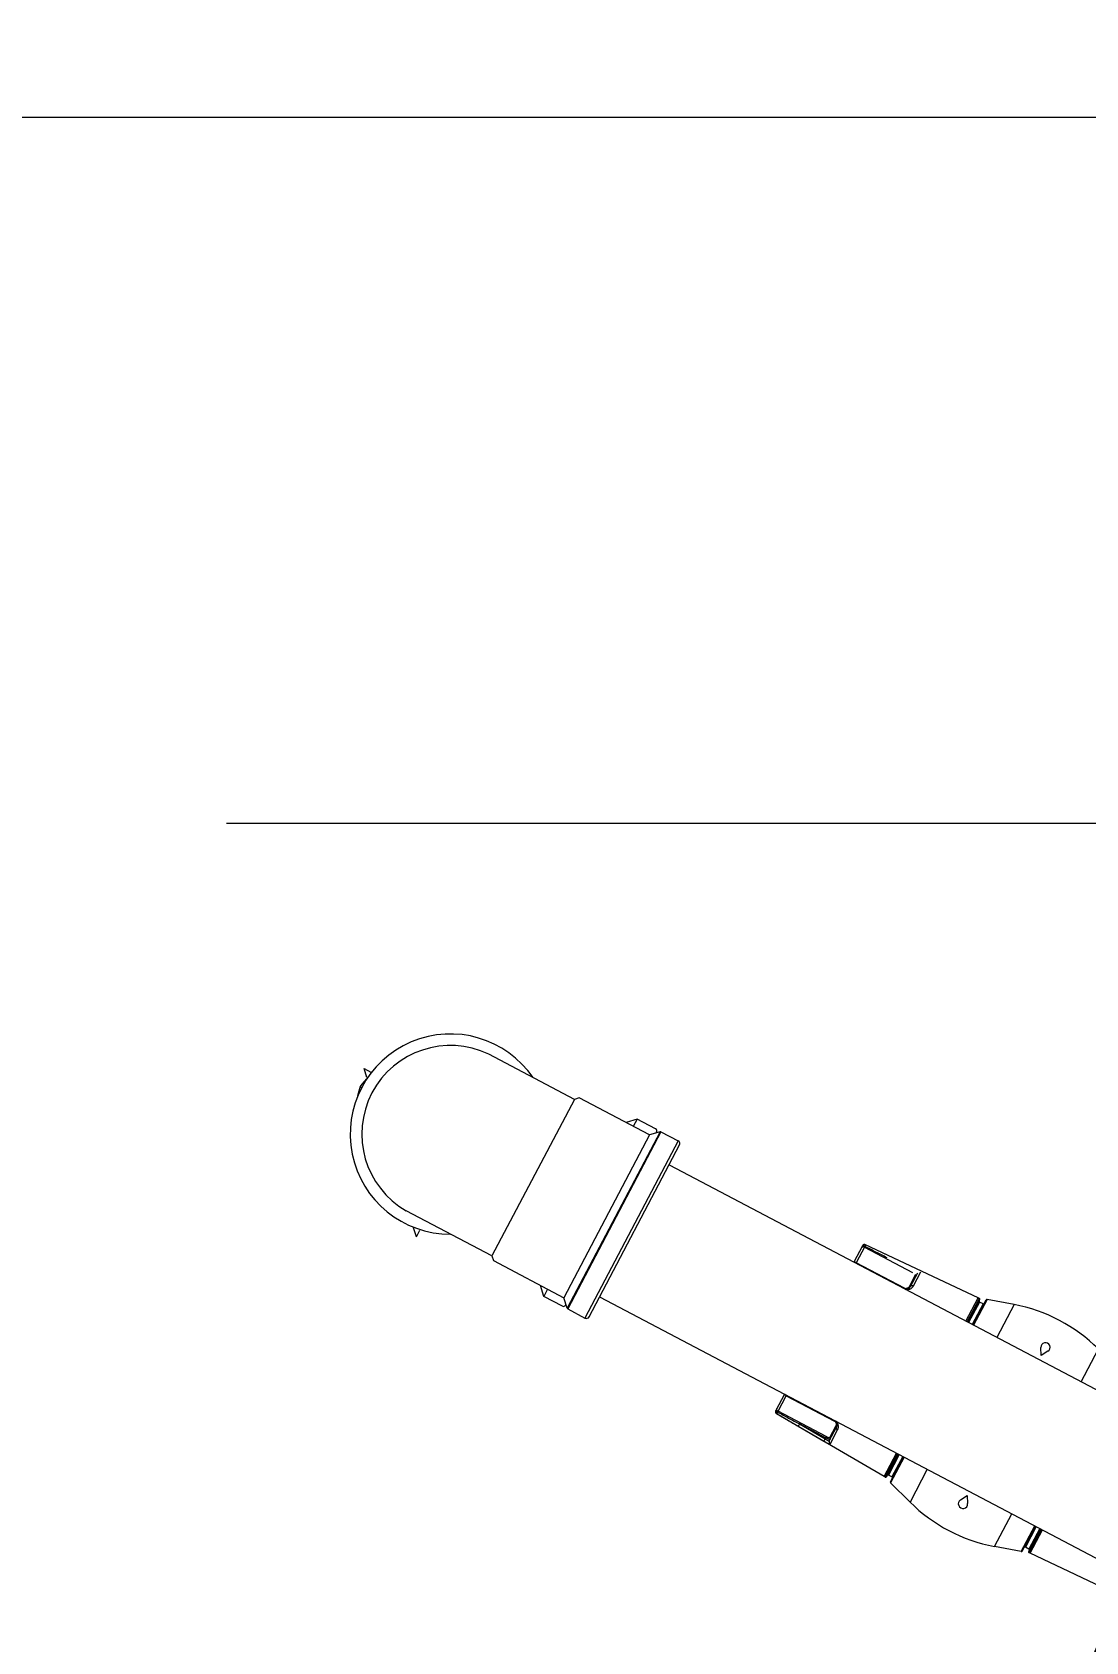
# Model space of a CAD drawing. Header units: metres. Extents: x 1628 to 1845, y 824 to 931.
# Drawn here: x 1652.924 to 1653.376, y 914.347 to 915.039 of the extents above; entities that cross this region are included whole.
import ezdxf

# ---------------------------------------------------------------- set-up
doc = ezdxf.new("R2010")
doc.units = ezdxf.units.M
doc.header["$LTSCALE"] = 0.15
doc.linetypes.add('ACAD_ISO02W100', pattern=[15, 12, -3])
doc.linetypes.add('HIDDEN', pattern=[0.375, 0.25, -0.125])
doc.layers.get('0').update_dxf_attribs({"lineweight": 0, "plot": 0})
doc.layers.get('Defpoints').update_dxf_attribs({"lineweight": 0})
for name, color, linetype, lineweight in [('Alvenaria', 170, 'Continuous', 0), ('hidrosanitário', 26, 'Continuous', 0), ('Linhas invisíveis', 6, 'ACAD_ISO02W100', 0)]:
    doc.layers.add(name, color=color, linetype=linetype, lineweight=lineweight)
doc.styles.get("Standard").update_dxf_attribs({"font": 'arial.ttf'})
doc.dimstyles.new('Lunardi', dxfattribs={"dimtxt": 0.1, "dimasz": 0.05, "dimexe": 0, "dimexo": 0.05, "dimgap": 0.05, "dimtad": 0, "dimzin": 9, "dimtxsty": 'Standard', "dimblk": 'OBLIQUE', "dimcen": 0, "dimse1": 1, "dimse2": 1, "dimclrd": 1, "dimclre": 1, "dimclrt": 1, "dimadec": 0, "dimazin": 0, "dimtfac": 1, "dimtmove": 1, "dimatfit": 2, "dimldrblk": 'OBLIQUE', "dimfxl": 1, "dimarcsym": 0})

# ---------------------------------------------------------------- blocks, each defined once
blk = doc.blocks.new('_Oblique')
at = {"color": 0, "linetype": 'ByBlock', "lineweight": -2}
blk.add_line((-0.5, -0.5), (0.5, 0.5), dxfattribs=at)
blk = doc.blocks.new('*D75')
at = {"layer": 'Alvenaria', "color": 1, "lineweight": -2, "ltscale": 10}
for p, q in [((1641.757035045169, 917.2068003617994), (1648.867642139303, 917.2068003617994)), ((1656.407035045169, 917.2068003617994), (1649.296427951035, 917.2068003617994))]:
    blk.add_line(p, q, dxfattribs=at)
at = {"layer": 'Defpoints', "color": 0, "ltscale": 10}
for p in [(1656.407035045169, 917.2068003617994), (1641.757035045169, 914.8843262014461), (1656.407035045169, 914.6991428588215)]:
    blk.add_point(p, dxfattribs=at)
at = {"layer": 'Alvenaria', "color": 1, "lineweight": -2, "ltscale": 10, "xscale": 0.05, "yscale": 0.05, "zscale": 0.05, "rotation": 180}
blk.add_blockref('_Oblique', (1641.757035045169, 917.2068003617994), dxfattribs=at)
at = {"layer": 'Alvenaria', "color": 1, "lineweight": -2, "ltscale": 10, "xscale": 0.05, "yscale": 0.05, "zscale": 0.05}
blk.add_blockref('_Oblique', (1656.407035045169, 917.2068003617994), dxfattribs=at)
at = {"layer": 'Alvenaria', "color": 1, "ltscale": 10, "insert": (1649.082035045169, 917.2068003617994), "char_height": 0.1, "attachment_point": 5}
blk.add_mtext('14,65', dxfattribs=at)
blk = doc.blocks.new('*D89')
at = {"layer": 'Alvenaria', "color": 1, "lineweight": -2, "ltscale": 10}
for p, q in [((1661.738355968798, 914.6991428588215), (1661.738355968798, 914.8843262014461)), ((1661.738355968798, 914.7917345301338), (1661.993642462659, 914.7762313281611)), ((1661.993642462659, 914.7762313281611), (1661.993642462659, 914.6762313281611))]:
    blk.add_line(p, q, dxfattribs=at)
at = {"layer": 'Defpoints', "color": 0, "ltscale": 10}
for p in [(1641.757035045169, 914.8843262014461), (1661.738355968798, 914.8843262014461), (1656.407035045169, 914.6991428588215)]:
    blk.add_point(p, dxfattribs=at)
at = {"layer": 'Alvenaria', "color": 1, "lineweight": -2, "ltscale": 10, "xscale": 0.05, "yscale": 0.05, "zscale": 0.05}
for p, rotation in [((1661.738355968798, 914.8843262014461), 90), ((1661.738355968798, 914.6991428588215), 270)]:
    blk.add_blockref('_Oblique', p, dxfattribs=dict(at, rotation=rotation))
at = {"layer": 'Alvenaria', "color": 1, "ltscale": 10, "insert": (1661.993642462659, 914.4962517920086), "char_height": 0.1, "attachment_point": 5, "rotation": 90}
blk.add_mtext('0,19', dxfattribs=at)
blk = doc.blocks.new('*D90')
at = {"layer": 'Alvenaria', "color": 1, "lineweight": -2, "ltscale": 10}
for p, q in [((1661.738355968798, 916.3980424305835), (1661.738355968798, 915.8067027334773)), ((1661.738355968798, 914.8843262014461), (1661.738355968798, 915.4756658985523))]:
    blk.add_line(p, q, dxfattribs=at)
at = {"layer": 'Defpoints', "color": 0, "ltscale": 10}
for p in [(1660.820290409226, 916.3980424305835), (1661.738355968798, 916.3980424305835), (1636.120290409226, 914.8843262014461)]:
    blk.add_point(p, dxfattribs=at)
at = {"layer": 'Alvenaria', "color": 1, "lineweight": -2, "ltscale": 10, "xscale": 0.05, "yscale": 0.05, "zscale": 0.05}
for p, rotation in [((1661.738355968798, 916.3980424305835), 90), ((1661.738355968798, 914.8843262014461), 270)]:
    blk.add_blockref('_Oblique', p, dxfattribs=dict(at, rotation=rotation))
at = {"layer": 'Alvenaria', "color": 1, "ltscale": 10, "insert": (1661.738355968798, 915.641184316015), "char_height": 0.1, "attachment_point": 5, "rotation": 90}
blk.add_mtext('1,51', dxfattribs=at)

msp = doc.modelspace()

# ---------------------------------------------------------------- linework, layer by layer
at = {"layer": 'Alvenaria', "ltscale": 10}
msp.add_lwpolyline([(1655.577035045169, 912.7291428588214), (1652.787035045169, 912.7291428588214), (1652.787035045169, 915.0023410797739), (1655.577035045169, 915.0023410797739)], close=True, dxfattribs=at)
at = {"layer": 'hidrosanitário', "color": 150}
for p, q in [((1653.156419196494, 914.5805056682498), (1653.11963067821, 914.5998731095469)), ((1653.156419196494, 914.5805056682498), (1653.121013003905, 914.5132514892716)), ((1653.158447687278, 914.581134960215), (1653.156419196494, 914.5805056682498)), ((1653.188702114242, 914.5652074136451), (1653.158447687278, 914.581134960215)), ((1653.188702114242, 914.5652074136451), (1653.151896722833, 914.4952954519172)), ((1653.121013003905, 914.5132514892716), (1653.084224485622, 914.5326189305692)), ((1653.121013003905, 914.5132514892716), (1653.121642295869, 914.511222998487)), ((1653.121642295869, 914.511222998487), (1653.151896722833, 914.4952954519172))]:
    msp.add_line(p, q, dxfattribs=at)
at = {"layer": 'hidrosanitário', "linetype": 'Continuous'}
for p, q in [((1653.06736246227, 914.5898478850418), (1653.066166115201, 914.5937031692438)), ((1653.066166115201, 914.5937031692438), (1653.068969089847, 914.5922275176715)), ((1653.067117174057, 914.5891818053399), (1653.067104531173, 914.5891687294729)), ((1653.064396348673, 914.5860044661929), (1653.065065730096, 914.5856520680532)), ((1653.18335578749, 914.5719726800614), (1653.178633941713, 914.5705078375147)), ((1653.18335578749, 914.5719726800614), (1653.181727285874, 914.5688793358995)), ((1653.191319599702, 914.5677801038792), (1653.18335578749, 914.5719726800614)), ((1653.193217761189, 914.5666082878115), (1653.153297597, 914.4907798049694)), ((1653.193614996795, 914.5665716840999), (1653.153552602259, 914.4904730342464)), ((1653.201033824855, 914.56266601669), (1653.160971430318, 914.4865673668369)), ((1653.193217761189, 914.5666082878115), (1653.188702114242, 914.5652074136451)), ((1653.191738625929, 914.5664293940576), (1653.191562461836, 914.5660947697854)), ((1653.193614996795, 914.5665716840999), (1653.201033824855, 914.56266601669)), ((1653.162731446142, 914.4871133707043), (1653.201579828724, 914.560906000866)), ((1653.088566061059, 914.5214980779467), (1653.087370420065, 914.5253532461479)), ((1653.088566061059, 914.5214980779467), (1653.090041681679, 914.524301084869)), ((1653.280189575204, 914.5176521302726), (1653.276442945531, 914.5105353949159)), ((1653.281147996079, 914.5173259970816), (1653.277410907433, 914.510227390213)), ((1653.280969688146, 914.5169873058517), (1653.301675599902, 914.5060866077761)), ((1653.281501244248, 914.5180906340372), (1653.28146684044, 914.518025294555)), ((1653.329877401884, 914.4952597668366), (1653.281501244248, 914.5180906340372)), ((1653.277410907433, 914.510227390213), (1653.298117353381, 914.4993264109103)), ((1653.298161802405, 914.4994121379036), (1653.277455890649, 914.5103128359792)), ((1653.300818319675, 914.5001648981456), (1653.303920885932, 914.5060582329306)), ((1653.302050634547, 914.5004526684024), (1653.305228505077, 914.5064890438996)), ((1653.143293392852, 914.4958740300153), (1653.141828550311, 914.5005958757843)), ((1653.144921894465, 914.4989673741713), (1653.143293392852, 914.4958740300153)), ((1653.298161802405, 914.4994121379036), (1653.298116819189, 914.499326692137)), ((1653.302924358164, 914.5052386509228), (1653.300179240438, 914.5000242907965)), ((1653.151257205065, 914.4916814538328), (1653.143293392852, 914.4958740300153)), ((1653.153297597, 914.4907798049694), (1653.151896722833, 914.4952954519172)), ((1653.152784078975, 914.4924351043251), (1653.152607914886, 914.4921004800585)), ((1653.324578410254, 914.485194314849), (1653.329877401884, 914.4952597668366)), ((1653.325022200035, 914.4849606802004), (1653.330321191668, 914.4950261321874)), ((1653.325376147246, 914.4847743434807), (1653.330488802158, 914.4944858482572)), ((1653.330388512436, 914.4934366869959), (1653.325730094456, 914.4845880067605)), ((1653.331892788076, 914.4926447559387), (1653.327234370097, 914.4837960757047)), ((1653.327588317305, 914.4836097389848), (1653.333233880476, 914.4943335047485)), ((1653.333662538228, 914.4945401290142), (1653.327838780365, 914.4834778818504)), ((1653.330321191668, 914.4950261321874), (1653.329877401884, 914.4952597668366)), ((1653.331892788076, 914.4926447559387), (1653.330388512436, 914.4934366869959)), ((1653.345220507175, 914.4923427044416), (1653.333662538228, 914.4945401290142)), ((1653.345220507175, 914.4923427044416), (1653.337794040726, 914.4782369009781)), ((1653.153552602259, 914.4904730342464), (1653.160971430318, 914.4865673668369)), ((1653.356835777662, 914.4704725374916), (1653.356700666681, 914.4739340032252)), ((1653.359765939432, 914.4723202798996), (1653.356835777662, 914.4704725374916)), ((1653.374014133369, 914.459168709303), (1653.381439959335, 914.4732748499509)), ((1653.246629070456, 914.4539038414048), (1653.242882440783, 914.4467871060467)), ((1653.247430844602, 914.4532801625103), (1653.243693761155, 914.4461815549444)), ((1653.247385861386, 914.4531947167447), (1653.268091773142, 914.4422940186691)), ((1653.247430844602, 914.4532801625103), (1653.268136756359, 914.4423794644354)), ((1653.243297708227, 914.4455229027362), (1653.243263312984, 914.4454575581558)), ((1653.289465543547, 914.4184973093497), (1653.243263312984, 914.4454575581558)), ((1653.264577975646, 914.4356195487971), (1653.24387206389, 914.4465202468732)), ((1653.252534461976, 914.4401295535733), (1653.263527123057, 914.4337170864821)), ((1653.264326775709, 914.4351423936944), (1653.253076342897, 914.4410652225342)), ((1653.253076342897, 914.4410652225342), (1653.264069160967, 914.4346526412724)), ((1653.265872161425, 914.4337845559035), (1653.268974859011, 914.4396781401474)), ((1653.268728939181, 914.4402843403807), (1653.265983821455, 914.4350699802551)), ((1653.26625708381, 914.4324627013511), (1653.26943495434, 914.4384990768492)), ((1653.268091773142, 914.4422940186691), (1653.268136756359, 914.4423794644354)), ((1653.264577975646, 914.4356195487971), (1653.264069160967, 914.4346526412724)), ((1653.289465543547, 914.4184973093497), (1653.294764535179, 914.4285627613376)), ((1653.289909333331, 914.4182636746996), (1653.295208324962, 914.4283291266884)), ((1653.290449617259, 914.4184312851885), (1653.295562272172, 914.4281427899689)), ((1653.295916219382, 914.4279564532501), (1653.291257801403, 914.4191077730138)), ((1653.292128879061, 914.4162544197097), (1653.297774442231, 914.4269781854737)), ((1653.298024905292, 914.4268463283383), (1653.292201147431, 914.4157840811743)), ((1653.297420495023, 914.4271645221929), (1653.292762077043, 914.4183158419569)), ((1653.289909333331, 914.4182636746996), (1653.289465543547, 914.4184973093497)), ((1653.292762077043, 914.4183158419569), (1653.291257801403, 914.4191077730138)), ((1653.300554353724, 914.4074991994275), (1653.292201147431, 914.4157840811743)), ((1653.307980476717, 914.4216051837057), (1653.300554353724, 914.4074991994275)), ((1653.322228373628, 914.4084537694794), (1653.325158535398, 914.4103015118872)), ((1653.325158535398, 914.4103015118872), (1653.325293646379, 914.4068400461529)), ((1653.336773805885, 914.3884313449366), (1653.344199961577, 914.4025373120007)), ((1653.348331774833, 914.3862339203647), (1653.354155532694, 914.3972961675295)), ((1653.348760432583, 914.3864405446277), (1653.354405995754, 914.3971643103937)), ((1653.354759942965, 914.3969779736751), (1653.350101524985, 914.3881292934393)), ((1653.351505510895, 914.3862882011076), (1653.356618165814, 914.395999705898)), ((1653.356264218604, 914.396186042618), (1653.351605800625, 914.3873373623819)), ((1653.351673121392, 914.3857479171911), (1653.356972113024, 914.395813369179)), ((1653.352116911175, 914.3855142825419), (1653.357415902806, 914.3955797345297)), ((1653.348331774833, 914.3862339203647), (1653.336773805885, 914.3884313449366)), ((1653.351605800625, 914.3873373623819), (1653.350101524985, 914.3881292934393)), ((1653.352116911175, 914.3855142825419), (1653.351673121392, 914.3857479171911)), ((1653.400493068813, 914.362683415342), (1653.352116911175, 914.3855142825419))]:
    msp.add_line(p, q, dxfattribs=at)
at = {"layer": 'hidrosanitário'}
for p, q in [((1653.197062574971, 914.5523254625432), (1653.457264597416, 914.4153412177197)), ((1653.167248699897, 914.4956939090312), (1653.427450722342, 914.3587096642077))]:
    msp.add_line(p, q, dxfattribs=at)
at = {"layer": 'hidrosanitário', "color": 252}
for radius in [0.9061456014126571, 0.9058791726019018, 0.9041094463522866, 0.9026907153113096, 0.8958214832737841, 0.8951386036019684, 0.8842056471849256]:
    msp.add_circle((1654.215407957505, 913.9917898960398), radius, dxfattribs=at)
at = {"layer": 'hidrosanitário', "linetype": 'Continuous'}
for centre, radius, start, end in [((1653.103153564567, 914.5656005973035), 0.04300000000876025, 34.33658403984101, 270.1339586563777), ((1653.091954263092, 914.5651774398716), 0.0345413849964207, 137.304972308975, 137.3351843466087), ((1653.091925633046, 914.5651953826975), 0.03450817627792404, 137.2644218000629, 137.2946342523193), ((1653.091927074392, 914.5651888955999), 0.0345136373919025, 137.2279228628737, 137.2581356839274), ((1653.091932000859, 914.5651891698717), 0.03451706764653643, 137.2035970564401, 137.2338103124522), ((1653.091903388729, 914.5652070821607), 0.03448390390329698, 137.1629234453619, 137.1931371105223), ((1653.091938334575, 914.5651829777512), 0.0345259188524628, 137.1428069042124, 137.1730210289742), ((1653.091909741575, 914.5652008810421), 0.03449278195614408, 137.1020873232242, 137.13230186179), ((1653.091948198042, 914.5651835172725), 0.03453277595987191, 137.0941996701814, 137.1244147141087), ((1653.091917873993, 914.565198039191), 0.03450067938539655, 137.0473645798163, 137.0775800117898), ((1653.091921074984, 914.5651949164974), 0.03450515002818732, 137.0169753225585, 137.0471911939668), ((1653.091924438236, 914.565191646815), 0.03450983964471102, 136.9865949167532, 137.0168110398116), ((1653.091929671936, 914.5651916396573), 0.03451367156285923, 136.9622969383056, 136.9925131927033), ((1653.09189956585, 914.5652059481117), 0.03448190312954437, 136.9153169947596, 136.9455334149874), ((1653.091936526105, 914.5651849729406), 0.03452322598116488, 136.9015765680656, 136.9317932191064), ((1653.091908184998, 914.5652026462853), 0.03449045706799424, 136.8606293020435, 136.8908461344219), ((1653.09194516097, 914.5651816634231), 0.03453178716401785, 136.8469583295788, 136.8771753893089), ((1653.091916836446, 914.5651993285046), 0.03449904217768363, 136.8059702698696, 136.8361875098599), ((1653.09191853971, 914.5651926029609), 0.03450488756863392, 136.7695469197293, 136.7997643465454), ((1653.091925512643, 914.5651959761408), 0.03450765843255062, 136.7513399704362, 136.7815576298104), ((1653.091927117724, 914.5651893503195), 0.0345133675404401, 136.7149357553853, 136.7451537332737), ((1653.091898914301, 914.5652068904492), 0.0344808114253054, 136.6738026718803, 136.7040207176846), ((1653.091936177775, 914.5651856322099), 0.0345225069214784, 136.6603537345784, 136.6905717089929), ((1653.091908237534, 914.5652029305206), 0.03449031446277209, 136.6191803325925, 136.6493980836001), ((1653.091945821724, 914.5651813756722), 0.03453243714106132, 136.605800983569, 136.6360182957776), ((1653.091916244717, 914.5651952013927), 0.03450144824564624, 136.5585231738979, 136.5887401179452), ((1653.091921955832, 914.5651947394986), 0.03450591274709211, 136.5342703801761, 136.5644870040946), ((1653.091925870134, 914.5651909533949), 0.03451135823126951, 136.5039624321933, 136.534178781214), ((1653.091929850089, 914.5651871082473), 0.03451689200960127, 136.4736635375818, 136.5038795437146), ((1653.091901965785, 914.5652043444263), 0.03448480457996259, 136.4323053145117, 136.4625210694073), ((1653.091939438887, 914.5651828867656), 0.03452674650043614, 136.4191482467559, 136.4493637467193), ((1653.091911550763, 914.565200132417), 0.03449465617304794, 136.3777500010343, 136.4079652744746), ((1653.091913691688, 914.5651929856349), 0.03450113676517488, 136.3413961117601, 136.3716111582098), ((1653.091921008086, 914.5651960285868), 0.03450432996167875, 136.323224060864, 136.3534390377609), ((1653.091922937611, 914.5651890900003), 0.03451051739516254, 136.2868897198966, 136.3171047434629), ((1653.091928409456, 914.5651888585953), 0.0345146325950695, 136.2626741214183, 136.2928891915098), ((1653.09193206583, 914.5651853214756), 0.03451971978653687, 136.2324128256814, 136.262628008472), ((1653.091937553663, 914.5651850818017), 0.03452384881588104, 136.2082104043982, 136.2384256293244), ((1653.09190775721, 914.5651991040986), 0.03449263757586094, 136.1605565933143, 136.190771819836), ((1653.091911542525, 914.5651954276627), 0.03449791430742622, 136.1302917425779, 136.1605069461184), ((1653.091917102502, 914.5651951028851), 0.03450214786109977, 136.106086498783, 136.1363016821939), ((1653.091920979146, 914.5651913454067), 0.03450754662203998, 136.0758382993231, 136.1060533670095), ((1653.091924808023, 914.565187637636), 0.03451287650374788, 136.0455993029876, 136.075814326529), ((1653.09193052463, 914.5651871724713), 0.03451731490323114, 136.0214148479419, 136.0516296825745), ((1653.091934501215, 914.5651833288243), 0.03452284543771936, 135.9911925988758, 136.0214072304677), ((1653.097368910938, 914.5750317562615), 0.03475039893457539, 161.5934317332454, 168.4946062658211), ((1653.122741219179, 914.5417462293362), 0.07323192914588077, 142.785110375304, 142.8174060112234), ((1653.086195221699, 914.5695157778187), 0.02733250223641722, 142.7435250476851, 142.8095745203918), ((1653.088777057768, 914.5675636777682), 0.03056924371967723, 142.7224946728582, 142.7608811712535), ((1653.142052018852, 914.5268920290184), 0.09759462424308811, 142.6570671062268, 142.666414433897), ((1653.093965054568, 914.5635894355801), 0.03710449547713723, 142.6396469534364, 142.6668644232029), ((1653.088336419018, 914.5679004286533), 0.03001463991210394, 142.6246466426891, 142.6605013305766), ((1653.092238591406, 914.5649109990102), 0.03493028822481236, 142.5832872066676, 142.6133681341019), ((1653.094642668937, 914.563070839032), 0.0379577916424873, 142.5548419329569, 142.5820973299322), ((1653.092806901596, 914.5644769446658), 0.0356453957554589, 142.5259866579581, 142.5551756479497), ((1653.092096272925, 914.5650165191369), 0.03475314228129549, 142.4891432536859, 142.519185263179), ((1653.092663004871, 914.564595014393), 0.03545935639835745, 142.477046139795, 142.5064909236246), ((1653.092841602205, 914.564444620441), 0.03569260699573403, 142.4310014042637, 142.4601926632616), ((1653.092673367998, 914.5645775045787), 0.0354782397262393, 142.4060749983314, 142.4354448370579), ((1653.092638518812, 914.5646066196568), 0.03543286489004884, 142.3795580898855, 142.409000718419), ((1653.092692999446, 914.5645682424602), 0.03549944409291674, 142.3547828602538, 142.3841724802878), ((1653.092682788915, 914.5645712376045), 0.03548953017828708, 142.3191752793799, 142.3485435142184), ((1653.092669051329, 914.5645757037198), 0.03547592823196501, 142.2819389560777, 142.3113217897055), ((1653.092669565319, 914.5645837385373), 0.03547141992924125, 142.2633249149837, 142.2927131605148), ((1653.092674397638, 914.5645738670673), 0.0354812834829309, 142.2261110239844, 142.2554944555444), ((1653.092714651609, 914.5645548464013), 0.03552475395229641, 142.2122496863038, 142.2416311660076), ((1653.092646803704, 914.564589002696), 0.03545020883573183, 142.1593029892818, 142.1886854107432), ((1653.092684853767, 914.5645716692188), 0.03549089255993469, 142.1455052915079, 142.1748880778902), ((1653.092687245653, 914.5645685478162), 0.03549469661447517, 142.1145138306661, 142.1438962988847), ((1653.092691265466, 914.564569025923), 0.03549757572640621, 142.0897248926703, 142.1191072450455), ((1653.09269148575, 914.5645627334254), 0.03550161613183704, 142.052548552933, 142.0819309744125), ((1653.092662693546, 914.5645849146972), 0.03546527119993483, 142.0228206440153, 142.0522030924839), ((1653.092697522345, 914.5645603690809), 0.03550782935256993, 141.9968003243857, 142.0261827488858), ((1653.092666951978, 914.5645790734966), 0.03547222445001134, 141.9608217835129, 141.9902042063747), ((1653.092669056231, 914.5645761630913), 0.03547567514346239, 141.9298314289963, 141.9592138748449), ((1653.092672985243, 914.564576699503), 0.03547843763096199, 141.9050435289021, 141.9344259941951), ((1653.092709554506, 914.5645556730938), 0.03552019035337083, 141.8853625704299, 141.9147451310834), ((1653.092679146811, 914.564574258166), 0.0354847951168593, 141.8492850779194, 141.8786674989579), ((1653.092681544104, 914.564571125771), 0.03548861531524414, 141.8183168443407, 141.8476990150995), ((1653.092649521875, 914.5645860793054), 0.03545420137354602, 141.7759412063853, 141.805323033865), ((1653.092688367174, 914.5645681257743), 0.0354958280564285, 141.7625896534912, 141.7919711127484), ((1653.092690875722, 914.5645649107646), 0.03549978825545047, 141.7316387135807, 141.7610198298017), ((1653.092693371176, 914.5645617078444), 0.03550373121007661, 141.700693952874, 141.7300747483042), ((1653.09266319618, 914.5645800946154), 0.03546865505675925, 141.6644127061697, 141.6937931589677), ((1653.092700214735, 914.5645587046538), 0.03551096009915213, 141.6450090761805, 141.6743892043805), ((1653.092669989461, 914.5645771343059), 0.03547582208227404, 141.6086786821486, 141.6380585378322), ((1653.092672528044, 914.5645738784829), 0.03547983376584094, 141.5777241121044, 141.6071036242067), ((1653.092675010227, 914.5645706692158), 0.03548377285610274, 141.5467757931629, 141.5761550295161), ((1653.09271385752, 914.5645527284523), 0.03552535315684154, 141.5336999496563, 141.5630788874051), ((1653.092682214374, 914.5645673960507), 0.03549145429774521, 141.4910849357006, 141.5204632109433), ((1653.092652904346, 914.5645850797805), 0.03545750860974065, 141.4545788987917, 141.4839559562901), ((1653.092690686992, 914.5645630675738), 0.03550077609930353, 141.4354152528029, 141.4647912318182), ((1653.092694096298, 914.5645591257444), 0.03550589919137588, 141.4044965165065, 141.4338712827225), ((1653.092699178686, 914.5645587512631), 0.0355101051552344, 141.3797661567103, 141.4091398671961), ((1653.092668054896, 914.5645729807147), 0.03547690771611572, 141.3369750911692, 141.3663476108696), ((1653.092707669081, 914.5645544127356), 0.03551944142667033, 141.3241377432334, 141.3535092104281), ((1653.092676514173, 914.5645686671037), 0.03548621221374373, 141.2813003702762, 141.3106706921288), ((1653.092714329177, 914.564546634107), 0.0355294986413682, 141.262352630782, 141.2917219000375), ((1653.092685134536, 914.564564226835), 0.03549571780395451, 141.2256466255504, 141.2550146050461), ((1653.092688261555, 914.5645604888268), 0.03550049664494493, 141.1947367309577, 141.2241038412884), ((1653.092693062706, 914.5645603200301), 0.03550434398475361, 141.1700134983359, 141.1993799002205), ((1653.092695276693, 914.5645573191387), 0.03550795030896686, 141.1391148203192, 141.1684813343403), ((1653.092696722917, 914.5645549399137), 0.035510569255297, 141.1082222507611, 141.1375897074363), ((1653.092665658229, 914.5645740213649), 0.03547441056546648, 141.0713400286728, 141.1007082157323), ((1653.092701859064, 914.5645532759909), 0.03551560826031219, 141.0526322485755, 141.0820011518832), ((1653.092703547266, 914.5645507122667), 0.03551853280057786, 141.021758152719, 141.0511277638772), ((1653.092672360537, 914.5645699034517), 0.03548221728089555, 140.9848009498611, 141.0141714565971), ((1653.09271046607, 914.5645525493364), 0.03552275090808479, 140.9723731053633, 141.0017442535), ((1653.09267596414, 914.564564583962), 0.03548837235928835, 140.9230193006082, 140.9523910181191), ((1653.092679194923, 914.5645656846041), 0.03549018672817173, 140.8983138107481, 140.9276865578258), ((1653.092681853235, 914.5645672540873), 0.03549125989985371, 140.8736122745954, 140.9029866732184), ((1653.092685065915, 914.5645634461073), 0.03549615512729003, 140.8427428318124, 140.8721163615082), ((1653.092690885565, 914.5645575150354), 0.03550441297030791, 140.8118814666248, 140.8412513524157), ((1653.092700333815, 914.564553556269), 0.0355142376160107, 140.7871985340987, 140.8165628510792), ((1653.092711064712, 914.5645436069076), 0.03552884197337725, 140.756351868164, 140.7857073137918), ((1653.092722203589, 914.5645382531493), 0.03554085562809804, 140.731679517912, 140.7610276076773), ((1653.092697267855, 914.5645473683837), 0.03551578218212893, 140.6882615449641, 140.7176019584237), ((1653.092741007082, 914.5645204488578), 0.03556667892557946, 140.6700157925626, 140.6993490088051), ((1653.092718576174, 914.5645324347602), 0.03554173227365998, 140.6327189938117, 140.6620437974404), ((1653.092727198682, 914.564524132117), 0.03555366458861315, 140.6018705160486, 140.6311887192938), ((1653.092772074839, 914.5645012129808), 0.03560289135734756, 140.5898945625061, 140.6192063501034), ((1653.092748465001, 914.564509176525), 0.03557959519387245, 140.5463622997666, 140.5756649888302), ((1653.092764096296, 914.56449507551), 0.03560062528026883, 140.5155367099294, 140.5448253509119), ((1653.092754431824, 914.5645067677565), 0.0355857316501862, 140.4908681333835, 140.5201716478691), ((1653.09267789474, 914.5645583676796), 0.03549385469368643, 140.447178641529, 140.476529686827), ((1653.092669526842, 914.5645793877409), 0.03547401904477993, 140.4353475865659, 140.464749305703), ((1653.092610118049, 914.5646273731745), 0.035397656189249, 140.404506423087, 140.4339748791831), ((1653.092527327841, 914.5646893991889), 0.03529432832643555, 140.3669086388099, 140.3964342540266), ((1653.092507050874, 914.564715534689), 0.03526204183403191, 140.3490101953435, 140.3785979906567), ((1653.092424481001, 914.5647726767177), 0.0351620057235412, 140.3052027333414, 140.3348461716873), ((1653.092371269366, 914.5648208445878), 0.03509029704529167, 140.2805201270792, 140.3102268404029), ((1653.092323018162, 914.5648600786935), 0.03502811133133603, 140.2496846594387, 140.2794475006919), ((1653.092268557699, 914.5649045752343), 0.03495778703377285, 140.2188526377074, 140.2486787557303), ((1653.092222976309, 914.5649466627592), 0.03489582815735674, 140.1941895493119, 140.2240713637111), ((1653.092169935258, 914.5649901718728), 0.03482722704351931, 140.1633707016819, 140.1933148054449), ((1653.092151049765, 914.5650101447636), 0.03479993086354576, 140.1387325067673, 140.1687028513056), ((1653.092154748099, 914.565001547965), 0.03480827991099082, 140.101804911733, 140.1317722099268), ((1653.092128151824, 914.5650175331723), 0.03477762264894161, 140.0639394229979, 140.0939036965056), ((1653.092169976581, 914.5649972658166), 0.03482270436102942, 140.052585427155, 140.0825458460132), ((1653.092141828202, 914.5650096674512), 0.03479316301411162, 140.0085219952988, 140.0384791418125), ((1653.092147832751, 914.5650039772149), 0.03480142030870624, 139.9777443813708, 140.0076979059666), ((1653.092153457297, 914.564998603144), 0.03480918354426214, 139.9469737230112, 139.9769240615078), ((1653.092161238102, 914.5649962979974), 0.03481662285975254, 139.9223629014488, 139.9523096382156), ((1653.092166957694, 914.5649908387227), 0.0348245141583559, 139.8916052386728, 139.9215487033999), ((1653.092173214922, 914.564984923778), 0.03483311047641904, 139.8608550935589, 139.8907946825026), ((1653.092180303674, 914.5649831950132), 0.03483964428631908, 139.8362600321403, 139.8661968229457), ((1653.092185391989, 914.5649782610794), 0.03484671506267212, 139.8055222509604, 139.8354564970336), ((1653.092154754648, 914.5649927113714), 0.0348139875848253, 139.761212870341, 139.7911466596301), ((1653.092158048042, 914.5649941665722), 0.03481556175490581, 139.7366068246342, 139.7665421023439), ((1653.092193768399, 914.5649741332029), 0.03485576778110784, 139.719490485486, 139.7494268904333), ((1653.092161816786, 914.5649897079425), 0.03482132383494761, 139.6751129708106, 139.7050504289562), ((1653.092165604767, 914.5649907570014), 0.03482353302652464, 139.6505235967886, 139.6804620130307), ((1653.092167435425, 914.5649885712974), 0.03482634332217321, 139.6197935103554, 139.6497331000329), ((1653.092169377229, 914.5649862957996), 0.03482929671430251, 139.5890708524211, 139.6190114948266), ((1653.092173049648, 914.5649874556343), 0.03483134122036209, 139.5644978996341, 139.5944396617804), ((1653.092175008728, 914.5649851739411), 0.03483431223874375, 139.5337885366902, 139.5637313575196), ((1653.092142866817, 914.5650009146316), 0.0347996444659651, 139.4892161282539, 139.5191602770852), ((1653.092180727971, 914.5649839689181), 0.0348394394379707, 139.4785302600311, 139.5084751893155), ((1653.092149334509, 914.564999078937), 0.03480575896772169, 139.4339154268969, 139.4638608560267), ((1653.092154013818, 914.5649993720581), 0.0348091231638318, 139.4093453752931, 139.4392908303025), ((1653.092155500821, 914.564992576145), 0.03481467437719662, 139.37249950049, 139.4024445658544), ((1653.092160440416, 914.5649926515512), 0.03481837438049318, 139.3479415791417, 139.3778863965033), ((1653.09216534654, 914.5649927577304), 0.03482202753919661, 139.3233884479601, 139.353333054964), ((1653.09216667583, 914.5649861039983), 0.03482737275248267, 139.2865677215876, 139.3165121479253), ((1653.092173381254, 914.5649895871559), 0.0348301840653179, 139.2681614893324, 139.2981057068181), ((1653.092174706042, 914.5649829419899), 0.03483552430293724, 139.2313570580911, 139.2613011166546), ((1653.092145798047, 914.565000830635), 0.03480194977126733, 139.1926397444842, 139.2225835759739), ((1653.092182760177, 914.5649797438296), 0.03484370838517972, 139.1761709272954, 139.2061146179955), ((1653.092151924408, 914.5649943765366), 0.03481080950957001, 139.1312732441605, 139.1612168916215), ((1653.09215718093, 914.5649941714973), 0.03481491886508341, 139.1067354308081, 139.1366785216161), ((1653.092161186072, 914.5649901215338), 0.0348205977925548, 139.0760702717191, 139.106012223754), ((1653.092166981473, 914.5649894526446), 0.03482541499860686, 139.0515437823433, 139.0814845831547), ((1653.092171283272, 914.5649851469814), 0.03483148599223623, 139.02089259051, 139.0508319271429), ((1653.092175391883, 914.564981009838), 0.03483730085765301, 138.9902489775727, 139.0201870765609), ((1653.092145753872, 914.5649945841101), 0.03480603002477648, 138.9451595301158, 138.9750962545838), ((1653.092185507319, 914.5649759995185), 0.03484821546305959, 138.9351100785666, 138.9650455866268), ((1653.092155881004, 914.5649895639017), 0.03481696882685807, 138.8899788405521, 138.9199129744849), ((1653.092195652226, 914.5649709668137), 0.03485916422023221, 138.8799962269558, 138.9099291469444), ((1653.092166037608, 914.5649845213065), 0.03482794180539913, 138.8348233218365, 138.8647548647912), ((1653.092170100934, 914.5649804025434), 0.03483371184366542, 138.8041921308294, 138.8341225293586), ((1653.092175915066, 914.5649797013068), 0.03483854877880248, 138.7796928901451, 138.8096221922858), ((1653.092170806336, 914.5649836242592), 0.03483212103513994, 138.7490705229171, 138.7790091678815), ((1653.092154583933, 914.5649973179009), 0.03481089555091817, 138.7184496178632, 138.7484103604206), ((1653.092108363616, 914.5650304308715), 0.03475431591080284, 138.6792193346051, 138.7091998784646), ((1653.092125712953, 914.5650265987945), 0.03476987697223264, 138.6633505252473, 138.6933535528757), ((1653.092077728976, 914.5650564019525), 0.03471416539411071, 138.6179529757478, 138.6479759414814), ((1653.092096905196, 914.5650559615833), 0.03472884697349014, 138.6082768870681, 138.6383223342822), ((1653.092049136146, 914.565085662281), 0.03467337336021457, 138.5628382480876, 138.5929035451652), ((1653.092034929053, 914.5651027203962), 0.03465143369302539, 138.5383493908843, 138.5684368500235), ((1653.092018823291, 914.5651116191161), 0.03463347227289168, 138.501632125657, 138.5317398928938), ((1653.092003508312, 914.5651297283293), 0.03461000276959558, 138.4771553143044, 138.5072866379832), ((1653.091992671405, 914.5651439046169), 0.03459249171423652, 138.4526861906185, 138.4828359164187), ((1653.091946877745, 914.5651720524984), 0.03453955186095222, 138.4070813008466, 138.4372489717155), ((1653.091976903946, 914.5651572123611), 0.03457186037395526, 138.3915458263827, 138.4217214509228), ((1653.091946542846, 914.5651717072142), 0.03453953552203672, 138.3459046537156, 138.376080279752), ((1653.091950733678, 914.5651725914804), 0.03454207925112523, 138.3214441274495, 138.3516207120225), ((1653.091985670893, 914.565153409942), 0.03458092933122981, 138.3060197848137, 138.3361986164232), ((1653.091953850941, 914.5651692186884), 0.03454665516800512, 138.2603146380975, 138.2904952132072), ((1653.09195746202, 914.5651706349008), 0.03454840700651458, 138.2358718739094, 138.2660541218677), ((1653.091925812978, 914.5651862781624), 0.03451438204739341, 138.1900634009188, 138.220247207023), ((1653.091961146024, 914.565166739789), 0.03455374455641829, 138.1747880974312, 138.2049737110536), ((1653.091964804458, 914.5651681298855), 0.03455554393253742, 138.1503635462899, 138.1805508140679), ((1653.091932896282, 914.5651840244198), 0.03452117239581615, 138.1044922282551, 138.1346813966797), ((1653.091968564203, 914.5651642011453), 0.03456096096728099, 138.0893254003652, 138.1195160154335), ((1653.091938856471, 914.5651830791144), 0.03452624340300432, 138.049516374786, 138.0797084062239), ((1653.091941321697, 914.5651805899404), 0.03452974083105397, 138.0189860222191, 138.04917906248), ((1653.091943932781, 914.5651779744117), 0.03453343131054389, 137.988463982162, 138.018657872453), ((1653.091948359223, 914.5651786786509), 0.03453624904473269, 137.9640522249328, 137.9942469170057), ((1653.09195085098, 914.565176179346), 0.03453977326162633, 137.9335449563112, 137.9637406559697), ((1653.091919904316, 914.5651912226353), 0.0345067218814926, 137.8874641962054, 137.9176607447747), ((1653.091957756678, 914.5651743874982), 0.03454609373004102, 137.8786527051499, 137.9088502639797), ((1653.091926829084, 914.5651894231164), 0.03451307082697496, 137.8325322335777, 137.8627306394358), ((1653.091929329279, 914.5651869094174), 0.03451661138329138, 137.8020261427759, 137.8322255805228), ((1653.091965535322, 914.5651666195799), 0.03455706366455391, 137.7872255461101, 137.817425877359), ((1653.091936269919, 914.5651851236075), 0.03452295602577492, 137.7471362056482, 137.7773375404809), ((1653.091940699067, 914.5651858343754), 0.03452575666626762, 137.7227493660566, 137.7529515758136), ((1653.091908064516, 914.5651974568927), 0.03449379431862683, 137.6703640678793, 137.7005671001952), ((1653.091946215565, 914.5651803534101), 0.03453351859993995, 137.6618060853311, 137.6920098316129), ((1653.091949001268, 914.5651776076627), 0.03453742701829927, 137.6313470643724, 137.6615515646972), ((1653.091920046261, 914.565195826639), 0.03450375715373465, 137.5910919498242, 137.6212971361558), ((1653.091922782315, 914.5651931088573), 0.03450761024024237, 137.5606178940577, 137.590823908285), ((1653.09195919715, 914.5651726357048), 0.03454830086589745, 137.5461066263495, 137.5763133471662), ((1653.091930173994, 914.5651909307367), 0.0345145384303392, 137.5057859550875, 137.5359934825684), ((1653.091933013513, 914.5651881316126), 0.03451852298960243, 137.4753357191731, 137.5055439812714), ((1653.091902195687, 914.5652030789843), 0.03448570902522814, 137.4288212974057, 137.4590304035062), ((1653.091940380848, 914.5651859495874), 0.03452542067240039, 137.4205466275932, 137.4507564710396), ((1653.091943150099, 914.5651832284029), 0.03452930096760615, 137.3901202116005, 137.4203309019033), ((1653.091912573019, 914.5651979688739), 0.03449681890347874, 137.3435456148073, 137.3737568986844), ((1653.091915756679, 914.5651948493369), 0.0345012740640828, 137.3131065304251, 137.3433181835604), ((1653.190853759259, 914.5668952362767), 0.0009999989970635764, 332.2352271417002, 62.23534209356197), ((1653.193372194405, 914.566110480162), 0.0005212121199999955, 62.23528461601165, 107.2352846298231), ((1653.200426818877, 914.561513006844), 0.001303030299999989, 332.2352846160117, 62.23528461601165), ((1653.281039533724, 914.5171222318877), 0.0009990079230035244, 64.67795673758184, 152.1837650410857), ((1653.28107444323, 914.5171862884774), 0.001000000000203727, 64.73528462364605, 152.2352847561135), ((1653.276881777273, 914.5092227285463), 0.001232047232651001, 62.22612504843341, 71.33686975420584), ((1653.299048502785, 914.5010964281842), 0.002000000000407453, 242.2525787697077, 332.2352846160117), ((1653.298868461535, 914.5007540795059), 0.001516630911908978, 242.2289537729288, 264.2334539221634), ((1653.151723060789, 914.4925663246927), 0.001000008997103518, 242.234654186723, 332.2347691385825), ((1653.330574849155, 914.4937906342052), 0.0004000000000814907, 152.2352893515645, 242.2352846160116), ((1653.330134854949, 914.4946721849785), 0.0004000000000814907, 332.235284420643, 62.23528461601165), ((1653.332079124795, 914.4929987031487), 0.0004000000000814907, 242.2352846160116, 332.2352844108355), ((1653.333587827687, 914.4941471680299), 0.0004000000000814907, 79.23528461730436, 152.235284801637), ((1653.332146162368, 914.4235745322412), 0.07000000001426086, 45.23528461476413, 79.23528461730436), ((1653.153795404651, 914.4909342381848), 0.0005212121199999955, 197.2352857605567, 242.2352846160116), ((1653.161578436296, 914.4877203766821), 0.001303030299999989, 242.2352846160116, 332.2352849938238), ((1653.358699144854, 914.4740120095851), 0.002000000000407453, 302.235284618927, 182.2352846131076), ((1653.2478966864, 914.4541650305355), 0.001000000000203727, 207.4832201740866, 242.2352846160116), ((1653.247959626185, 914.4542850076709), 0.001232047218651001, 233.1336920496489, 242.244444183616), ((1653.243767308806, 914.4463212642468), 0.001000000000203727, 152.2352844922849, 239.7352846083653), ((1653.243800367066, 914.4463863085634), 0.000999009971603525, 152.2877990761687, 239.792831269354), ((1653.267379836772, 914.4409434737413), 0.00152670396531103, 56.15099556942916, 62.20415606073053), ((1653.267205072763, 914.4406097283877), 0.002000000000407453, 332.2352846160117, 62.22477363528084), ((1653.267388283128, 914.4409550479149), 0.001512386951908113, 43.73682597953422, 56.1725095104818), ((1653.29009567005, 914.41861762191), 0.0004000000000814907, 242.2352846160116, 332.2352848114385), ((1653.291071464684, 914.4187538258045), 0.0004000000000814907, 62.23528461601165, 152.235279880488), ((1653.292482826271, 914.4160680829891), 0.0004000000000814907, 152.2352844303633, 225.2352846147641), ((1653.292575740323, 914.4179618947485), 0.0004000000000814907, 332.2352848211587, 62.23528461601165), ((1653.349848150692, 914.4571995171375), 0.07000000001426086, 225.2352846147641, 259.2352846173044), ((1653.323295168206, 914.4067620397923), 0.002000000000407453, 122.235284618927, 2.235284613107597), ((1653.349915188266, 914.3877753462298), 0.0004000000000814907, 62.23528461601165, 152.235279880488), ((1653.348406485374, 914.3866268813479), 0.0004000000000814907, 259.2352846173044, 332.235284801637), ((1653.351859458112, 914.3861018644004), 0.0004000000000814907, 152.2352801052149, 242.2352846160116), ((1653.351419463905, 914.3869834151737), 0.0004000000000814907, 332.2352848211587, 62.23528461601165)]:
    msp.add_arc(centre, radius, start, end, dxfattribs=at)
at = {"layer": 'hidrosanitário', "color": 150}
msp.add_arc((1653.103153564565, 914.5656005973042), 0.03802762640392739, 64.32325995785254, 240.1473092741509, dxfattribs=at)
at = {"layer": 'hidrosanitário', "linetype": 'Continuous'}
for points, knots in [([(1653.280969688145, 914.5169873058514), (1653.280854621926, 914.5170478828561), (1653.280598035992, 914.5171245142067), (1653.280200808635, 914.5170834732137), (1653.279849591315, 914.5168944421791), (1653.279681421905, 914.5166868914132), (1653.279621099818, 914.5165723094126)], [0, 0, 0, 0, 0.195056578238515, 0.3898731032445081, 0.5843496296739322, 0.7785853764102647, 0.7785853764102647, 0.7785853764102647, 0.7785853764102647]), ([(1653.281147995447, 914.5173259958808), (1653.281035939674, 914.5173849881896), (1653.280821836875, 914.5174867487528), (1653.280526614194, 914.5175920523054), (1653.280318995876, 914.5176374027699), (1653.280216355542, 914.5176281525121), (1653.28019398736, 914.5176195684778)], [0, 0, 0, 0, 0.1899534811606949, 0.3547768341809139, 0.4699748766995598, 0.5059129864824796, 0.5059129864824796, 0.5059129864824796, 0.5059129864824796]), ([(1653.281466839689, 914.5180253052415), (1653.281464185448, 914.5180156074641), (1653.281449966585, 914.5179847394409), (1653.281421943915, 914.5179186728562), (1653.281374643911, 914.5178154492598), (1653.281311324865, 914.5176768869017), (1653.281233782355, 914.5175096718615), (1653.281177682081, 914.5173894159864), (1653.281147995448, 914.5173259906062)], [0, 0, 0, 0, 0.01508166860084353, 0.05070274183869375, 0.1078604768761071, 0.1852662984477621, 0.2792746692513427, 0.3843183208867103, 0.3843183208867103, 0.3843183208867103, 0.3843183208867103]), ([(1653.290676367024, 914.5124865917194), (1653.289091080386, 914.5132920207018), (1653.285915070785, 914.5149053803941), (1653.282738842891, 914.5165183103034), (1653.281147996079, 914.5173259970813)], [0, 0, 0, 0, 2.66723856052356, 5.343446866460262, 5.343446866460262, 5.343446866460262, 5.343446866460262]), ([(1653.291141053143, 914.5134629001489), (1653.289531720316, 914.5142226853479), (1653.286307312722, 914.5157441833946), (1653.283082277492, 914.5172643507406), (1653.28146684044, 914.518025294555)], [0, 0, 0, 0, 2.669505163515644, 5.348033268024597, 5.348033268024597, 5.348033268024597, 5.348033268024597]), ([(1653.277276036571, 914.5103899902936), (1653.277215038631, 914.5104105718744), (1653.277091135519, 914.5104417164473), (1653.276963695947, 914.510451977201), (1653.276900937543, 914.5104513606282)], [0, 0, 0, 0, 0.0965649429045837, 0.1907070923175385, 0.1907070923175385, 0.1907070923175385, 0.1907070923175385]), ([(1653.277410907433, 914.5102273902128), (1653.277406338994, 914.5102297952833), (1653.277387359074, 914.5102160331487), (1653.277363005878, 914.5101873101733), (1653.2773278953, 914.5101403773622), (1653.277303655878, 914.5101045667468), (1653.277292746395, 914.510088014343)], [0, 0, 0, 0, 0.007744270758097387, 0.02757534821064576, 0.06270596866788128, 0.09257791561874687, 0.09257791561874687, 0.09257791561874687, 0.09257791561874687]), ([(1653.298116831512, 914.4993267155107), (1653.2981073963, 914.4993316747484), (1653.298074191966, 914.4992889153684), (1653.298041461512, 914.4992494334394), (1653.298012746132, 914.499206782629), (1653.297999732766, 914.4991867505335)], [0, 0, 0, 0, 0.01598871062258038, 0.05766590414190063, 0.09274019740706188, 0.09274019740706188, 0.09274019740706188, 0.09274019740706188]), ([(1653.298531338017, 914.4989068851467), (1653.298700241196, 914.4988589085899), (1653.299070836514, 914.4987884541786), (1653.299649133028, 914.498789979036), (1653.300238701526, 914.498911954139), (1653.30079289684, 914.4991471772262), (1653.301293207102, 914.499486702937), (1653.301725337193, 914.4999227860505), (1653.301953511923, 914.5002682574561), (1653.302050634547, 914.5004526684022)], [0.02707149060138407, 0.02707149060138407, 0.02707149060138407, 0.02707149060138407, 0.2903219874081769, 0.589177629630562, 0.8888618160664952, 1.18734197576707, 1.486546164889944, 1.790101041200131, 2.10273573659467, 2.10273573659467, 2.10273573659467, 2.10273573659467]), ([(1653.300179240438, 914.5000242907965), (1653.300147326483, 914.4999636640598), (1653.300077286, 914.4998506672011), (1653.299954273254, 914.4997018340412), (1653.299821858799, 914.4995776833541), (1653.299683360488, 914.4994759216704), (1653.299541341366, 914.4993945158255), (1653.299397839512, 914.4993316783114), (1653.299254524934, 914.499285804726), (1653.299113108421, 914.4992555021283), (1653.298975456325, 914.499239389176), (1653.29884336765, 914.4992358898919), (1653.298757641179, 914.4992409452923), (1653.298716078265, 914.4992451314386)], [0, 0, 0, 0, 0.1027702722022174, 0.198630348509658, 0.2888565388975913, 0.3743440956341452, 0.455851010582707, 0.5339027085069987, 0.6088964935804543, 0.6811859792738109, 0.7505055429377651, 0.8164855274795346, 0.8791453169200092, 0.8791453169200092, 0.8791453169200092, 0.8791453169200092]), ([(1653.300179240438, 914.5000242907965), (1653.300254841239, 914.4999844905144), (1653.300420158143, 914.4999384101427), (1653.300664801375, 914.4999854521554), (1653.300783866439, 914.5000994541126), (1653.300818238833, 914.5001647445872)], [0, 0, 0, 0, 0.1281560487537387, 0.2478925301474974, 0.3585708571428977, 0.3585708571428977, 0.3585708571428977, 0.3585708571428977]), ([(1653.300818238833, 914.5001647445872), (1653.300867523937, 914.5002583618032), (1653.301016851003, 914.5004286084215), (1653.30133458122, 914.5005664132025), (1653.301698271185, 914.5005795012946), (1653.301937609303, 914.5005070398277), (1653.302050634547, 914.5004526684022)], [0, 0, 0, 0, 0.1586969115569729, 0.3262541723697491, 0.5058418856649138, 0.693976559021937, 0.693976559021937, 0.693976559021937, 0.693976559021937]), ([(1653.246957565332, 914.4535738270204), (1653.24692376811, 914.4536241080325), (1653.246884812324, 914.4536945924858), (1653.246855230752, 914.4537696768036), (1653.246848605545, 914.4537882664151)], [0, 0, 0, 0, 0.09087613790271137, 0.1202861314329611, 0.1202861314329611, 0.1202861314329611, 0.1202861314329611]), ([(1653.247220459609, 914.4532993235837), (1653.24716896801, 914.4533379625166), (1653.247073164892, 914.4534224830538), (1653.246992577174, 914.4535217389841), (1653.246957565332, 914.4535738270204)], [0, 0, 0, 0, 0.09656496012575883, 0.1907070518138779, 0.1907070518138779, 0.1907070518138779, 0.1907070518138779]), ([(1653.247478918589, 914.453456435948), (1653.247473664751, 914.453443466851), (1653.247459698966, 914.4534081737249), (1653.247440261651, 914.4533547832359), (1653.247429474468, 914.4533148789676), (1653.247424447125, 914.4532835304847), (1653.247430844602, 914.4532801625103)], [0.02205402475677534, 0.02205402475677534, 0.02205402475677534, 0.02205402475677534, 0.04312582549670574, 0.07896182061626457, 0.1036415580597923, 0.1144863566180095, 0.1144863566180095, 0.1144863566180095, 0.1144863566180095]), ([(1653.243693763764, 914.4461815546063), (1653.243581707995, 914.4462405465836), (1653.243376673606, 914.4463594506853), (1653.243122648336, 914.4465432974778), (1653.242967476938, 914.4466891603413), (1653.242916561373, 914.4467799226729), (1653.242911300511, 914.4468040208947)], [0, 0, 0, 0, 0.1899532459937582, 0.3547755753097039, 0.4699753185237619, 0.5069739970210453, 0.5069739970210453, 0.5069739970210453, 0.5069739970210453]), ([(1653.243693763764, 914.4461815546063), (1653.24366919706, 914.4461397606312), (1653.243619570345, 914.4460554725208), (1653.243545644632, 914.4459305294665), (1653.243474617278, 914.4458109919076), (1653.243410746775, 914.4457047522535), (1653.24335921894, 914.4456187569606), (1653.243322311866, 914.4455609886725), (1653.243304713561, 914.4455311935869), (1653.243297703701, 914.4455229053713)], [0, 0, 0, 0, 0.07271920926874925, 0.1467178123697977, 0.2177664923859605, 0.2812756194279249, 0.332701385058582, 0.3680288088212859, 0.3843114222491441, 0.3843114222491441, 0.3843114222491441, 0.3843114222491441]), ([(1653.243297708227, 914.445522902736), (1653.244839256186, 914.4446218465198), (1653.247917822299, 914.442823460636), (1653.250997130589, 914.441026345952), (1653.252534461976, 914.4401295535733)], [0, 0, 0, 0, 2.678360120096112, 5.348033288521016, 5.348033288521016, 5.348033288521016, 5.348033288521016]), ([(1653.243872063889, 914.446520246873), (1653.243756997688, 914.4465808238681), (1653.243548598251, 914.4467489856477), (1653.243357609255, 914.4470996951684), (1653.243314666704, 914.4474962330544), (1653.243390594096, 914.447752344933), (1653.243450916169, 914.4478669269081)], [0, 0, 0, 0, 0.1950565486555868, 0.3898731176248564, 0.5843496736662492, 0.778585376336777, 0.778585376336777, 0.778585376336777, 0.778585376336777]), ([(1653.243693761155, 914.4461815549441), (1653.245259925667, 914.445327224196), (1653.24838734173, 914.4436215761259), (1653.251514990265, 914.4419163543896), (1653.253076342896, 914.441065222534)], [0, 0, 0, 0, 2.676040489293324, 5.343446874531276, 5.343446874531276, 5.343446874531276, 5.343446874531276]), ([(1653.253076342896, 914.441065222534), (1653.253010209091, 914.4409519306953), (1653.252886523652, 914.4407391722509), (1653.252721534407, 914.4404570920749), (1653.252608677049, 914.4402576505338), (1653.252549599613, 914.4401596382602), (1653.252534461976, 914.4401295535733)], [0, 0, 0, 0, 0.1967730216012295, 0.369165549923282, 0.4901134322120962, 0.5406310727016584, 0.5406310727016584, 0.5406310727016584, 0.5406310727016584]), ([(1653.268136756359, 914.4423794644351), (1653.268127326913, 914.4423844285991), (1653.268143766766, 914.442436006321), (1653.268157795505, 914.4424853224648), (1653.26817670443, 914.4425331317423), (1653.268185854433, 914.442555198739)], [0, 0, 0, 0, 0.01598449473395423, 0.05765408079927613, 0.0927291339659996, 0.0927291339659996, 0.0927291339659996, 0.0927291339659996]), ([(1653.2684810174, 914.4420006320117), (1653.268519629575, 914.4419602789828), (1653.268628615183, 914.441833004267), (1653.268772986601, 914.4415932060517), (1653.268877836566, 914.4412758859496), (1653.268910063947, 914.4409426173536), (1653.268865956848, 914.4406039417361), (1653.268783373841, 914.4403877781317), (1653.268728939181, 914.4402843403807)], [0, 0, 0, 0, 0.08377559806263256, 0.2508630153528436, 0.4161316996004212, 0.5810478115263975, 0.7488806031402124, 0.9242106526674141, 0.9242106526674141, 0.9242106526674141, 0.9242106526674141]), ([(1653.26943495434, 914.4384990768492), (1653.269522162153, 914.4386646860837), (1653.269673923148, 914.4390282961087), (1653.269797597091, 914.439614495722), (1653.26980439484, 914.4402281162231), (1653.269690881082, 914.4408288969742), (1653.269460949834, 914.4413936225744), (1653.269132506142, 914.4418845209173), (1653.268858729996, 914.4421583567698), (1653.268718147561, 914.4422749711814)], [0, 0, 0, 0, 0.280751042279815, 0.5873826375818175, 0.8930500734107119, 1.195213085700917, 1.498563691398641, 1.80140088646734, 2.075280590265466, 2.075280590265466, 2.075280590265466, 2.075280590265466]), ([(1653.268728939181, 914.4402843403807), (1653.268804539569, 914.4402445402977), (1653.268936095232, 914.4401343314514), (1653.269035777562, 914.4399060187877), (1653.269009181428, 914.4397433356928), (1653.268974808811, 914.4396780447921)], [0, 0, 0, 0, 0.1281553631224025, 0.2478918133825782, 0.3585708624394516, 0.3585708624394516, 0.3585708624394516, 0.3585708624394516]), ([(1653.268974808811, 914.4396780447921), (1653.268925523544, 914.4395844272656), (1653.268869685921, 914.4393649621454), (1653.268935907883, 914.4390250244176), (1653.269130960382, 914.4387177852216), (1653.269326159702, 914.4385614832515), (1653.26943495434, 914.4384990768483)], [0, 0, 0, 0, 0.1586974386746397, 0.3262550219447842, 0.5058426198028461, 0.6939765421447306, 0.6939765421447306, 0.6939765421447306, 0.6939765421447306]), ([(1653.263527123057, 914.4337170864821), (1653.26374787547, 914.4335882966086), (1653.264177337618, 914.4333416504599), (1653.264795817913, 914.4330028609932), (1653.265330603041, 914.4327232677954), (1653.265777593854, 914.4325299301447), (1653.266041174599, 914.4324258871468), (1653.266235460557, 914.4324214647934), (1653.26625708381, 914.4324627013509)], [0, 0, 0, 0, 0.3833621438546149, 0.7434930600046792, 1.055002069479525, 1.296434228657237, 1.452291200586584, 1.522134183685921, 1.522134183685921, 1.522134183685921, 1.522134183685921]), ([(1653.264068997314, 914.4346527427613), (1653.264002876262, 914.434539472951), (1653.263879210264, 914.434326751538), (1653.263714247028, 914.4340447048069), (1653.263601376483, 914.4338452649633), (1653.263542301241, 914.4337472283908), (1653.263527147709, 914.4337171287104)], [0, 0, 0, 0, 0.1967348402244404, 0.3691027164267777, 0.4900510177457552, 0.5405994657820271, 0.5405994657820271, 0.5405994657820271, 0.5405994657820271]), ([(1653.264069158688, 914.434652636937), (1653.264214867926, 914.4345633418786), (1653.264497656826, 914.4343918986108), (1653.264903876478, 914.4341554985106), (1653.26525546222, 914.4339585254663), (1653.265548189922, 914.4338256452172), (1653.265727891875, 914.4337483915617), (1653.265856924903, 914.4337555860209), (1653.265872166084, 914.4337845647885)], [0, 0, 0, 0, 0.2563411343447661, 0.4963257132312818, 0.703750085022951, 0.8643539033775882, 0.9681566267399866, 1.017270176349617, 1.017270176349617, 1.017270176349617, 1.017270176349617]), ([(1653.266195377113, 914.4343985051639), (1653.266176549303, 914.4343627215219), (1653.265994782611, 914.4343924428888), (1653.26575888213, 914.4344690129726), (1653.265342412396, 914.434640329662), (1653.264860402926, 914.4348679742245), (1653.264509084962, 914.4350464146567), (1653.264326775709, 914.4351423936944)], [0, 0, 0, 0, 0.06065187455148582, 0.2058347190240521, 0.4281515588541634, 0.7072282399093766, 1.016274253780572, 1.016274253780572, 1.016274253780572, 1.016274253780572]), ([(1653.265983821455, 914.4350699802551), (1653.265969417958, 914.435042583633), (1653.265833321743, 914.4350577107205), (1653.265653150884, 914.4351170285452), (1653.265340595664, 914.4352427868887), (1653.264978229519, 914.4354139490249), (1653.264714628772, 914.4355476003796), (1653.264577975646, 914.4356195487969)], [0, 0, 0, 0, 0.04642822576520477, 0.1555664064693716, 0.3225619276154691, 0.532267495110559, 0.7639223365098486, 0.7639223365098486, 0.7639223365098486, 0.7639223365098486]), ([(1653.265872181571, 914.4337845941707), (1653.265813748277, 914.4336735999398), (1653.265739144668, 914.4334260683574), (1653.26577524099, 914.4330414307872), (1653.265951901846, 914.4326968556609), (1653.266147858405, 914.4325263820826), (1653.26625708381, 914.4324627013509)], [0, 0, 0, 0, 0.1881538741019211, 0.3767327775927507, 0.5659237454111823, 0.7555739635182332, 0.7555739635182332, 0.7555739635182332, 0.7555739635182332]), ([(1653.265983821455, 914.4350699802551), (1653.266060108572, 914.4350298186298), (1653.266193780772, 914.4349072186822), (1653.266274962242, 914.4346508416527), (1653.26623524188, 914.4344742284195), (1653.266195377113, 914.4343985051639)], [0, 0, 0, 0, 0.1293194919257503, 0.2581645440955146, 0.3865281873122414, 0.3865281873122414, 0.3865281873122414, 0.3865281873122414])]:
    msp.add_open_spline(points, degree=3, knots=knots, dxfattribs=at)
for points in [[(1653.28019398736, 914.5176195684778), (1653.280178695598, 914.5176137000965), (1653.280163645004, 914.5176028757035), (1653.280156014893, 914.5175883823501)], [(1653.242911300511, 914.4468040208947), (1653.242907953959, 914.446819350316), (1653.242908692921, 914.4468369730664), (1653.242916002604, 914.4468508568373)]]:
    msp.add_open_spline(points, degree=3, dxfattribs=at)
at = {"layer": 'Linhas invisíveis', "color": 5, "linetype": 'HIDDEN', "ltscale": 10}
msp.add_line((1641.757035045169, 914.6991428588221), (1656.407035045169, 914.6991428588215), dxfattribs=at)

# ---------------------------------------------------------------- dimensions: what is measured, and where the dimension line sits
at = {"layer": 'Alvenaria', "ltscale": 10}
dim = msp.add_linear_dim(base=(1656.407035045169, 917.2068003617994), p1=(1641.757035045169, 914.8843262014461), p2=(1656.407035045169, 914.6991428588215), dimstyle='Lunardi', dxfattribs=at)
dim.commit()
dim.dimension.update_dxf_attribs({"geometry": '*D75', "text_midpoint": (1649.082035045169, 917.2068003617994)})
dim = msp.add_linear_dim(base=(1661.738355968798, 916.3980424305835), p1=(1636.120290409226, 914.8843262014461), p2=(1660.820290409226, 916.3980424305835), angle=270, dimstyle='Lunardi', dxfattribs=at)
dim.commit()
dim.dimension.update_dxf_attribs({"geometry": '*D90', "text_midpoint": (1661.738355968798, 915.641184316015)})
dim = msp.add_linear_dim(base=(1661.738355968798, 914.8843262014461), p1=(1656.407035045169, 914.6991428588215), p2=(1641.757035045169, 914.8843262014461), angle=270, dimstyle='Lunardi', dxfattribs=at)
dim.commit()
dim.dimension.update_dxf_attribs({"geometry": '*D89', "text_midpoint": (1661.993642462659, 914.6262313281613), "dimtype": 160})

doc.saveas('drawing.dxf')
